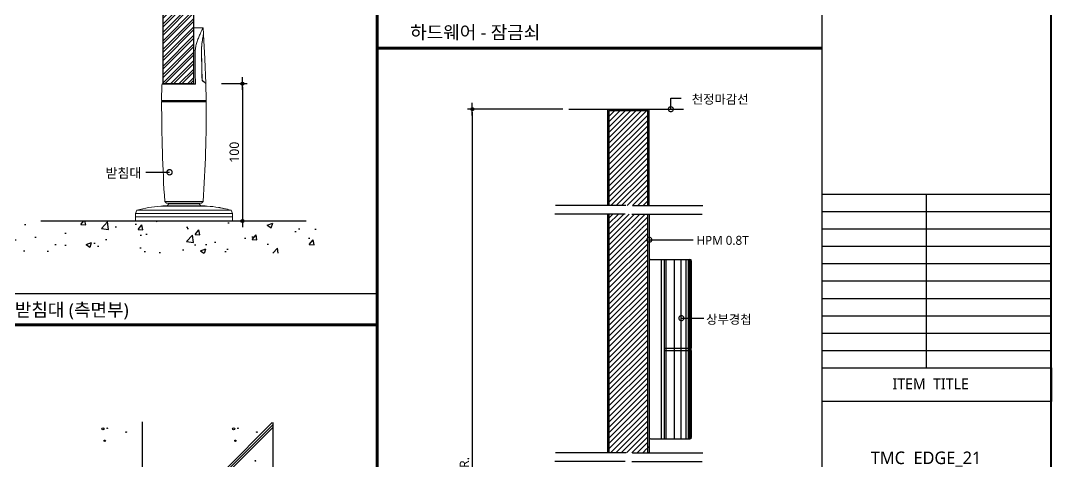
# Model space of a CAD drawing. Extents: x -256 to 8104, y -176 to 5714.
# Drawn here: x 4694 to 7984, y 2333 to 3740 of the extents above; entities that cross this region are included whole.
import ezdxf
from ezdxf.enums import TextEntityAlignment as Align

# ---------------------------------------------------------------- set-up
doc = ezdxf.new("R2010")
doc.units = 0
doc.header["$LTSCALE"] = 30
doc.linetypes.add('CEN', pattern=[62, 60, -1, 0, -1])
doc.layers.get('0').update_dxf_attribs({"linetype": 'CONTINUOUS'})
doc.layers.get('DEFPOINTS').update_dxf_attribs({"linetype": 'CONTINUOUS'})
for name, color, linetype in [('C', 2, 'CONTINUOUS'), ('curior-0Line', 252, 'CONTINUOUS'), ('DIM', 7, 'CONTINUOUS'), ('FIN', 5, 'CONTINUOUS'), ('HAT', 8, 'CONTINUOUS'), ('TIT', 3, 'CONTINUOUS'), ('문자', 3, 'CONTINUOUS'), ('부자재', 4, 'CONTINUOUS'), ('중심선', 1, 'CEN'), ('치수', 1, 'CONTINUOUS'), ('판넬', 2, 'CONTINUOUS'), ('해치', 8, 'CONTINUOUS')]:
    doc.layers.add(name, color=color, linetype=linetype)
doc.styles.add('돋움', font='malgun.ttf')
doc.dimstyles.new('10', dxfattribs={"dimscale": 10, "dimtxt": 3, "dimasz": 1, "dimexe": 1.5, "dimexo": 2, "dimgap": 1, "dimtad": 1, "dimdec": 0, "dimlunit": 6, "dimtxsty": '돋움', "dimblk": 'DIMDOT', "dimcen": -1, "dimdle": 1.5, "dimclrt": 3, "dimazin": 3, "dimtfac": 1, "dimtdec": 0, "dimtix": 1, "dimtmove": 2, "dimatfit": 3, "dimldrblk": 'DIMDOT', "dimarcsym": 0})
pattern_1 = [(45, (-2791.258, -1599.455), (-8.55643, 8.55643), [])]

# ---------------------------------------------------------------- blocks, each defined once
blk = doc.blocks.new('DIMDOT')
at = {"linetype": 'Continuous'}
blk.add_line((-2, 0), (2, 0), dxfattribs=at)
for radius in [0.5, 0.25]:
    blk.add_circle((0, 0), radius, dxfattribs=at)
blk = doc.blocks.new('*D574')
at = {"layer": 'DEFPOINTS', "color": 0}
for p in [(11171, 1893.6), (10862.2, -409.7), (11171, -409.7)]:
    blk.add_point(p, dxfattribs=at)
at = {"layer": 'DIM', "color": 0, "lineweight": -2, "ltscale": 10}
for p, q in [((11151, 1893.6), (10847.2, 1893.6)), ((10862.2, 1883.6), (10862.2, -399.7)), ((11151, -409.7), (10847.2, -409.7))]:
    blk.add_line(p, q, dxfattribs=at)
at = {"layer": 'DIM', "color": 0, "lineweight": -2, "xscale": 10, "yscale": 10, "zscale": 10}
for p, rotation in [((10862.2, 1893.6), 90), ((10862.2, -409.7), 270)]:
    blk.add_blockref('DIMDOT', p, dxfattribs=dict(at, rotation=rotation))
at = {"layer": 'DIM', "color": 3, "insert": (10837, 742), "char_height": 30, "attachment_point": 5, "rotation": 90, "style": '돋움'}
blk.add_mtext('VAR.', dxfattribs=at)
blk = doc.blocks.new('A$C13EB2441')
for p, q in [((0.837, 7.375), (0.837, 14.115)), ((0.837, 6.74), (0.837, 0))]:
    blk.add_line(p, q)
blk = doc.blocks.new('_DOTSMALL')
at = {"color": 0, "linetype": 'ByBlock', "const_width": 0.5}
blk.add_lwpolyline([(-0.0625, 0, 1), (0.0625, 0, 1)], format="xyb", close=True, dxfattribs=at)
blk = doc.blocks.new('A$C63EC304E')
at = {"layer": '치수', "color": 1, "xscale": 2.5, "yscale": 2.5, "zscale": 2.5, "rotation": 234.3098741996962}
blk.add_blockref('_DOTSMALL', (0.31, 0.31), dxfattribs=at)
blk = doc.blocks.new('A$C2BC9653E')
at = {"layer": '치수', "xscale": 0.3333333333333333, "yscale": 0.3333333333333333, "zscale": 0.3333333333333333}
blk.add_blockref('A$C63EC304E', (0, 0), dxfattribs=at)
blk = doc.blocks.new('A$C7FC71301')
at = {"layer": '치수', "rotation": 180}
blk.add_blockref('A$C2BC9653E', (0.208, 0.208), dxfattribs=at)
blk = doc.blocks.new('A$C4A20372B')
at = {"layer": '치수'}
blk.add_blockref('A$C7FC71301', (0, 0), dxfattribs=at)
blk = doc.blocks.new('A$C566469F5')
at = {"layer": '치수'}
blk.add_blockref('A$C4A20372B', (0, 0), dxfattribs=at)
blk = doc.blocks.new('A$C7E317CD4')
at = {"layer": '해치', "xscale": 2, "yscale": 2, "zscale": 2}
blk.add_blockref('A$C566469F5', (0, 0), dxfattribs=at)
blk = doc.blocks.new('A$C601D7F27')
at = {"layer": '치수'}
blk.add_blockref('A$C7E317CD4', (0, 0), dxfattribs=at)
blk = doc.blocks.new('A$C38802C08')
at = {"layer": '치수'}
blk.add_blockref('A$C601D7F27', (0, 0), dxfattribs=at)
blk = doc.blocks.new('*D576')
at = {"layer": 'DEFPOINTS', "color": 0}
for p in [(10042.1, 1975.3), (9985.3, 1537.1), (10128.2, 1537.1)]:
    blk.add_point(p, dxfattribs=at)
at = {"layer": 'DIM', "color": 0, "lineweight": -2, "ltscale": 10}
for p, q in [((10062.1, 1975.3), (10143.2, 1975.3)), ((10128.2, 1965.3), (10128.2, 1547.1)), ((10005.3, 1537.1), (10143.2, 1537.1))]:
    blk.add_line(p, q, dxfattribs=at)
at = {"layer": 'DIM', "color": 0, "lineweight": -2, "xscale": 10, "yscale": 10, "zscale": 10}
for p, rotation in [((10128.2, 1975.3), 90), ((10128.2, 1537.1), 270)]:
    blk.add_blockref('DIMDOT', p, dxfattribs=dict(at, rotation=rotation))
at = {"layer": 'DIM', "color": 3, "insert": (10102.6, 1756.2), "char_height": 30, "attachment_point": 5, "rotation": 90, "style": '돋움'}
blk.add_mtext('100', dxfattribs=at)
blk = doc.blocks.new('EDGE_21', base_point=(4726.3, -1563.7))
at = {"layer": 'HAT'}
h = blk.add_hatch(dxfattribs=at)
h.set_pattern_fill('ANSI32', color=256, scale=2, style=0)
h.set_pattern_definition([(45, (-3572.332, -1839.629), (-13.470384, 13.470384), []), (45, (-3563.351, -1839.629), (-13.470384, 13.470384), [])])
h.paths.add_polyline_path([(9874.1, 1975.2), (9973.6, 1975.2), (9973.6, 2289.6), (9874.1, 2289.6)])
at = {"layer": 'HAT', "transparency": 33554687}
h = blk.add_hatch(dxfattribs=at)
h.set_pattern_fill('ANSI31', color=256, scale=3.811219)
h.set_pattern_definition(pattern_1)
h.paths.add_polyline_path([(11352.2, 1585.9), (11373.4, 1585.9), (11422.3, 1585.9), (11422.3, 1888.9), (11298.4, 1888.9), (11298.4, 1585.9)])
at = {"layer": 'HAT'}
h = blk.add_hatch(dxfattribs=at)
h.set_pattern_fill('ANSI31', color=256, scale=3.811219, style=0)
h.set_pattern_definition(pattern_1)
edge = h.paths.add_edge_path()
edge.add_line((11422.3, 1511.8), (11365.7, 1511.8))
edge.add_arc((11363.7, 1511.8), 1.99, -54.3099, 0, ccw=False)
edge.add_arc((11363.7, 1511.8), 1.99, 125.6901, 305.6901, ccw=False)
edge.add_arc((11363.7, 1511.8), 1.99, 0, 125.6901, ccw=False)
edge.add_line((11365.7, 1511.8), (11422.3, 1511.8))
edge.add_line((11422.3, 1511.8), (11422.3, 1558.3))
edge.add_line((11422.3, 1558.3), (11412.5, 1558.3))
edge.add_spline(control_points=[(11409.8, 1550.8), (11410.7, 1553.3), (11411.6, 1555.8), (11412.5, 1558.3)], knot_values=[0, 0, 0, 0, 0.152076, 0.152076, 0.152076, 0.152076], degree=3, periodic=0)
edge.add_line((11412.5, 1558.3), (11360.4, 1558.3))
edge.add_line((11360.4, 1558.3), (11360.4, 797.4))
edge.add_line((11360.4, 797.4), (11414.4, 797.4))
edge.add_spline(control_points=[(11414.4, 797.4), (11417.5, 805.7), (11420.3, 813.2), (11422.3, 816.8)], knot_values=[0.152076, 0.152076, 0.152076, 0.152076, 0.673721, 0.673721, 0.673721, 0.673721], degree=3, periodic=0)
edge.add_spline(control_points=[(11424.6, 797.4), (11425.1, 807), (11426.1, 821.5), (11423.4, 818.7), (11422.3, 816.8)], knot_values=[0.673721, 0.673721, 0.673721, 0.673721, 1.332503, 1.60798, 1.60798, 1.60798, 1.60798], degree=3, periodic=0)
edge.add_line((11422.3, 816.8), (11422.3, 1511.8))
h.paths.add_polyline_path([(11360.4, 1558.3), (11298.4, 1558.3), (11298.4, 797.4), (11360.4, 797.4)])
at = {"layer": '해치'}
h = blk.add_hatch(dxfattribs=at)
h.set_pattern_fill('AR-CONC', color=256, style=0)
h.set_pattern_definition([(50, (7965.83, 0.36), (182.185, -15.939), [19.05, -209.55]), (355, (7965.83, 0.36), (-35.243, 191.057), [15.24, -167.64]), (100.451, (7981.02, -0.97), (146.943, 175.117), [16.19, -178.09]), (46.184, (7965.83, 51.16), (271.079, -42.042), [28.575, -314.325]), (96.636, (7988.42, 47.66), (237.404, 247.426), [24.285, -267.135]), (351.184, (7965.83, 51.16), (237.405, 247.425), [22.86, -251.46]), (21, (7991.23, 38.46), (151.615, -102.2655), [19.05, -209.55]), (326, (7991.23, 38.46), (61.802, 184.188), [15.24, -167.64]), (71.4514, (8003.87, 29.94), (213.416, 81.923), [16.19, -178.09]), (37.5, (7965.835, 0.36), (3.0886, 84.555), [0, -165.608, 0, -170.18, 0, -168.275]), (7.5, (7965.835, 0.36), (66.8197, 100.1806), [0, -97.028, 0, -161.798, 0, -64.135]), (327.5, (7909.19, 0.36), (135.5906, -5.7287), [0, -63.5, 0, -198.12, 0, -262.89]), (317.5, (7883.79, 0.36), (148.129, 25.4265), [0, -82.55, 0, -131.572, 0, -186.69])])
h.paths.add_polyline_path([(10445.4, 1434.1), (10445.4, 1537.1), (9395.2, 1537.1), (9395.2, 1434.1)])
at = {"color": 2}
for p, q in [((11170.2, 1893.6), (11536.6, 1893.6)), ((9484.6, 1537.1), (10332.2, 1537.1))]:
    blk.add_line(p, q, dxfattribs=at)
at = {"color": 8}
blk.add_line((9173, 1305.6), (10558.3, 1305.6), dxfattribs=at)
blk.add_line((10226.2, 116.5), (10226.2, 893.3))
at = {"color": 2}
for points in [[(4725.6, 3974.7), (11977.9, 3974.7), (11977.9, -1563.6), (4725.6, -1563.6)], [(4725.6, 3974.7), (11977.9, 3974.7), (11977.9, -1563.6), (4725.6, -1563.6)], [(4725.6, 3974.7), (12707.5, 3974.7), (12707.5, -1563.6), (4725.6, -1563.6)]]:
    blk.add_lwpolyline(points, close=True, dxfattribs=at)
at = {"color": 8, "const_width": 10}
for points in [[(10558.3, -1563.6), (10558.3, 3974.7)], [(10558.3, 2088.3), (11977.9, 2088.3)], [(4773.7, 1205.6), (10558.3, 1205.6)]]:
    blk.add_lwpolyline(points, dxfattribs=at)
at = {"layer": 'C'}
for p, q in [((11298.4, 1888.9), (11298.4, 1585.9)), ((11298.4, 1888.9), (11422.3, 1888.9)), ((11422.3, 1585.9), (11422.3, 1888.9)), ((11298.4, 1558.3), (11298.4, 797.4)), ((11422.3, 797.4), (11422.3, 1558.3))]:
    blk.add_line(p, q, dxfattribs=at)
at = {"layer": 'curior-0Line'}
for p, q in [((11977.9, 3974.7), (11977.9, -1562.8)), ((11978.3, 1622.3), (12710.4, 1622.3)), ((12310.5, 1622.3), (12310.5, 1068.5)), ((11978.3, 1566.9), (12710.4, 1566.9)), ((11978.3, 1511.5), (12710.4, 1511.5)), ((11978.3, 1456.1), (12710.4, 1456.1)), ((11978.3, 1400.8), (12710.4, 1400.8)), ((11978.3, 1345.4), (12710.4, 1345.4)), ((11978.3, 1290), (12710.4, 1290)), ((11978.3, 1234.6), (12710.4, 1234.6)), ((11978.3, 1179.3), (12710.4, 1179.3)), ((11978.3, 1123.9), (12710.4, 1123.9)), ((11978.3, 1068.5), (12710.4, 1068.5))]:
    blk.add_line(p, q, dxfattribs=at)
for points in [[(12710.4, 3974.7), (11977.9, 3974.7), (11977.9, -1563.6), (12710.4, -1563.6)], [(11978.3, 1068.5), (12710.4, 1068.5), (12710.4, 960.8), (11978.3, 960.8)]]:
    blk.add_lwpolyline(points, close=True, dxfattribs=at)
at = {"layer": 'FIN', "color": 4, "linetype": 'Continuous', "lineweight": 15}
for p, q in [((10002.9, 2153.3), (9973.6, 2153.3)), ((9973.6, 2153.3), (9973.6, 2081.6)), ((10004, 2132.9), (10002.9, 2153.3)), ((9874.1, 1975.2), (9871.8, 1973)), ((9874.1, 1975.2), (9973.6, 1975.2)), ((10013, 1921.8), (10011.7, 1975.3)), ((9873.1, 1919.2), (10010.6, 1919.2)), ((9880.5, 1599), (9885.9, 1593.6)), ((9997.8, 1593.6), (9885.9, 1593.6)), ((9893.5, 1591.3), (9888.4, 1585.4)), ((9995.3, 1585.4), (9888.4, 1585.4)), ((9893.5, 1593.6), (9893.5, 1591.3)), ((9893.5, 1591.3), (9990.2, 1591.3)), ((9990.2, 1591.3), (9990.2, 1593.6)), ((9995.3, 1585.4), (9990.2, 1591.3)), ((9997.8, 1593.6), (10003.2, 1599)), ((9791.5, 1571.3), (9786.7, 1560.7)), ((9786.7, 1560.7), (9786.7, 1549.8)), ((9786.7, 1549.8), (9786.7, 1537.1)), ((10097, 1560.7), (10092.2, 1571.3)), ((10097, 1549.8), (10097, 1560.7)), ((10097, 1537.1), (10097, 1549.8)), ((9786.7, 1537.1), (10097, 1537.1))]:
    blk.add_line(p, q, dxfattribs=at)
at = {"layer": 'FIN', "linetype": 'Continuous', "lineweight": 15}
for p, q in [((9977.8, 2081.6), (9973.6, 2081.6)), ((9997.5, 2079.7), (9997.9, 2079.7)), ((9998.2, 2054.2), (9998.5, 2054.2)), ((9999.2, 2003.4), (9999.6, 2003.4)), ((9999.4, 1988.6), (9999.8, 1988.6)), ((9999.5, 1988.4), (9999.8, 1988.4)), ((10001.6, 1984.3), (10001.1, 1984.3)), ((10011.2, 1975.7), (10011.8, 1975.7)), ((9978.2, 1973), (9871.8, 1973)), ((9870.6, 1921.8), (10013.1, 1921.8)), ((10013.1, 1916.7), (9870.6, 1916.7)), ((10016.1, 1584.3), (9867.6, 1584.3)), ((9869.5, 1584.5), (10014.2, 1584.5)), ((9880.5, 1599), (10003.2, 1599)), ((10097, 1560.7), (9786.7, 1560.7)), ((10097, 1549.8), (9786.7, 1549.8)), ((9786.7, 1549.8), (10097, 1549.8)), ((9791.5, 1571.3), (10092.2, 1571.3)), ((9799.3, 1536.1), (9799.3, 1537.1)), ((9799.4, 1536.1), (9799.3, 1536.1)), ((9799.4, 1536.1), (9799.4, 1537.1)), ((9810.2, 1536.1), (9799.4, 1536.1)), ((9810.2, 1536.1), (9810.2, 1537.1)), ((9810.2, 1536.1), (9810.2, 1537.1)), ((9810.2, 1536.1), (9810.2, 1536.1)), ((9959.7, 1536.1), (9959.7, 1537.1)), ((9964.7, 1536.1), (9959.7, 1536.1)), ((9964.7, 1536.1), (9964.7, 1537.1)), ((9971.8, 1536.1), (9971.8, 1537.1)), ((9971.9, 1536.1), (9971.9, 1537.1)), ((9972.1, 1536.1), (9972.1, 1537.1)), ((9972.6, 1536.1), (9972.6, 1537.1)), ((9974.8, 1536.1), (9972.6, 1536.1)), ((9974.8, 1536.1), (9974.8, 1537.1)), ((9975.6, 1536.1), (9974.8, 1536.1)), ((9975.6, 1536.1), (9975.6, 1537.1)), ((9976.3, 1536.1), (9975.6, 1536.1)), ((9976.3, 1536.1), (9976.3, 1537.1)), ((9976.6, 1536.1), (9976.3, 1536.1)), ((9976.6, 1536.1), (9976.6, 1537.1)), ((9976.8, 1536.1), (9976.6, 1536.1)), ((9976.9, 1536.1), (9976.9, 1537.1)), ((9978.4, 1536.1), (9978.4, 1537.1)), ((9980.3, 1536.1), (9980.3, 1537.1)), ((9980.3, 1536.1), (9980.3, 1537.1)), ((9981, 1536.1), (9980.4, 1536.1)), ((9981, 1536.1), (9981, 1537.1)), ((9981.4, 1536.1), (9981, 1536.1)), ((9981.4, 1536.1), (9981.4, 1537.1)), ((9982.1, 1536.1), (9981.4, 1536.1)), ((9982.1, 1536.1), (9982.1, 1537.1)), ((10071.5, 1536.1), (10071.5, 1537.1)), ((10073.2, 1536.1), (10073.2, 1537.1)), ((10077.1, 1536.1), (10077.1, 1537.1)), ((10080.9, 1536.1), (10080.9, 1537.1)), ((10082.7, 1536.1), (10082.7, 1537.1))]:
    blk.add_line(p, q, dxfattribs=at)
at = {"layer": 'FIN', "color": 4, "linetype": 'Continuous', "lineweight": 15, "flags": 128}
for points in [[(10011.8, 1975.8), (10008.5, 2054.1), (10004.1, 2132.4)], [(9871.8, 1973), (9871.7, 1971.3), (9870.7, 1921.8)]]:
    blk.add_lwpolyline(points, dxfattribs=at)
at = {"layer": 'FIN', "color": 4, "linetype": 'Continuous', "lineweight": 15}
for centre, radius, start, end in [((9873.2, 1921.8), 2.54, 179.2415, 270), ((9873.1, 1916.7), 2.54, 90, 179.3579), ((14911.7, 1914.2), 5041.1, 179.9718, 183.5859), ((5186, 1907.5), 4827.1, 356.3354, 0.1097), ((10010.5, 1921.8), 2.54, 270, 0.7585), ((10010.6, 1916.7), 2.54, 0.6421, 90), ((9893.5, 1203.6), 381.6, 93.8991, 105.5006), ((9869.6, 1582.9), 1.53, 94.7479, 116.6788), ((9893.5, 1295), 290.5, 91.0115, 94.7479), ((9990.2, 1295), 290.5, 85.2521, 88.9885), ((10014.1, 1582.9), 1.53, 63.3212, 85.2521), ((9990.2, 1203.6), 381.6, 80.5831, 86.1009), ((9990.2, 1203.6), 381.6, 74.4994, 78.127)]:
    blk.add_arc(centre, radius, start, end, dxfattribs=at)
at = {"layer": 'FIN', "linetype": 'Continuous', "lineweight": 15}
for points, knots in [([(9977.8, 2081.6), (9978.1, 2084), (9978.6, 2088.9), (9980.1, 2096), (9981.9, 2103.1), (9984, 2110), (9986.5, 2116.9), (9989.1, 2123.6), (9991.8, 2130), (9994.5, 2136), (9997.1, 2141.5), (9999.2, 2145.9), (10001, 2149.5), (10002.1, 2151.7), (10002.8, 2153.1), (10002.9, 2153.2), (10002.9, 2153.3)], [0, 0, 0, 0, 0.0728557, 0.145726, 0.2204904, 0.2952636, 0.3731809, 0.4510923, 0.5310454, 0.610964, 0.6872809, 0.764789, 0.8294418, 0.895744, 0.9479363, 1, 1, 1, 1]), ([(10004.1, 2132.9), (10004.1, 2132.9), (10004.1, 2133.1), (10004, 2132.1), (10003.6, 2130.3), (10003.1, 2127.6), (10002.4, 2123.6), (10001.5, 2118.5), (10000.6, 2113.1), (9999.5, 2105.9), (9998.5, 2097.6), (9997.8, 2088.1), (9997.6, 2082.5), (9997.5, 2079.7)], [0, 0, 0, 0, 0.009684, 0.084411, 0.139342, 0.19575, 0.292674, 0.392034, 0.480465, 0.568929, 0.750269, 0.874667, 1, 1, 1, 1]), ([(10004.1, 2132.4), (10004.1, 2132.3), (10004.1, 2132.1), (10003.8, 2130.6), (10003.5, 2128.4), (10002.9, 2125.2), (10002.1, 2121), (10001.4, 2116.6), (10000.4, 2110.4), (9999.3, 2102), (9998.2, 2091.2), (9998, 2083.5), (9997.9, 2079.7)], [0, 0, 0, 0, 0.065081, 0.114014, 0.164283, 0.248685, 0.335215, 0.413903, 0.492623, 0.653874, 0.825661, 1, 1, 1, 1]), ([(9978.2, 1973), (9978.2, 1973.8), (9978.2, 1992.2), (9978.1, 2028.4), (9977.9, 2063.9), (9977.8, 2081.6)], [0, 0, 0, 0, 0.020119, 0.51001, 1, 1, 1, 1]), ([(9997.5, 2079.7), (9997.8, 2069.4), (9998.3, 2048.6), (9999, 2018.2), (9999.3, 1998.1), (9999.5, 1988.6)], [0, 0, 0, 0, 0.338608, 0.686805, 1, 1, 1, 1]), ([(9997.9, 2079.7), (9998, 2075.4), (9998.1, 2069.1), (9998.3, 2060.6), (9998.4, 2056.4), (9998.5, 2054.2)], [0, 0, 0, 0, 0.499998, 0.749999, 1, 1, 1, 1]), ([(9998.5, 2054.2), (9998.6, 2050), (9998.8, 2041.5), (9999.2, 2024.6), (9999.4, 2011.8), (9999.6, 2003.4)], [0, 0, 0, 0, 0.250195, 0.500389, 1, 1, 1, 1]), ([(10001.4, 1983.8), (10001.1, 1984.2), (10000.5, 1984.8), (9999.8, 1986.4), (9999.5, 1987.7), (9999.5, 1988.4), (9999.5, 1988.6)], [0, 0, 0, 0, 0.3337457, 0.6692692, 0.9101086, 1, 1, 1, 1]), ([(9999.8, 1988.4), (9999.9, 1987.9), (10000, 1987), (10000.4, 1985.8), (10001, 1984.8), (10001.4, 1984.5), (10001.6, 1984.3)], [0, 0, 0, 0, 0.257997, 0.515126, 0.793816, 1, 1, 1, 1]), ([(10001.4, 1983.8), (10002.7, 1982.8), (10005.3, 1980.7), (10008.5, 1978), (10010.6, 1976.3), (10011.5, 1975.5), (10011.9, 1975.2), (10011.8, 1975.3), (10011.7, 1975.3)], [0, 0, 0, 0, 0.2109513, 0.4254062, 0.683951, 0.8181289, 0.9522979, 1, 1, 1, 1]), ([(10001.6, 1984.3), (10003.1, 1983.1), (10006.1, 1980.6), (10009.3, 1977.8), (10011.4, 1976), (10011.7, 1975.9), (10011.8, 1975.8)], [0, 0, 0, 0, 0.25138, 0.508909, 0.760628, 1, 1, 1, 1]), ([(9972.1, 1536.1), (9972, 1536.1), (9971.9, 1536.1), (9971.9, 1536.1), (9971.9, 1536.1)], [0, 0, 0, 0, 0.557964, 1, 1, 1, 1]), ([(9972.6, 1536.1), (9972.5, 1536.1), (9972.3, 1536.1), (9972.2, 1536.1), (9972.1, 1536.1)], [0, 0, 0, 0, 0.561741, 1, 1, 1, 1]), ([(9978.4, 1536.1), (9978.1, 1536.1), (9977.6, 1536.1), (9977.1, 1536.1), (9976.9, 1536.1)], [0, 0, 0, 0, 0.560188, 1, 1, 1, 1]), ([(9980.3, 1536.1), (9979.9, 1536.1), (9979.3, 1536.1), (9978.7, 1536.1), (9978.4, 1536.1)], [0, 0, 0, 0, 0.559958, 1, 1, 1, 1]), ([(10073.2, 1536.1), (10072.6, 1536.1), (10071.6, 1536.1), (10071.5, 1536.1), (10071.5, 1536.1)], [0, 0, 0, 0, 0.558554, 1, 1, 1, 1]), ([(10074.7, 1536.1), (10074.1, 1536.1), (10073.2, 1536.1), (10072.5, 1536.1), (10072.3, 1536.1)], [0, 0, 0, 0, 0.558511, 1, 1, 1, 1]), ([(10077.1, 1536.1), (10076.3, 1536.1), (10074.9, 1536.1), (10073.7, 1536.1), (10073.2, 1536.1)], [0, 0, 0, 0, 0.559859, 1, 1, 1, 1]), ([(10080.9, 1536.1), (10080.3, 1536.1), (10079.1, 1536.1), (10077.7, 1536.1), (10077.1, 1536.1)], [0, 0, 0, 0, 0.558977, 1, 1, 1, 1]), ([(10082.7, 1536.1), (10082.6, 1536.1), (10082.4, 1536.1), (10081.4, 1536.1), (10080.9, 1536.1)], [0, 0, 0, 0, 0.559094, 1, 1, 1, 1])]:
    blk.add_open_spline(points, degree=3, knots=knots, dxfattribs=at)
at = {"layer": 'FIN', "color": 4, "linetype": 'Continuous', "lineweight": 15}
for points, knots in [([(9973.6, 2081.6), (9973.6, 2075.4), (9973.6, 2063.3), (9973.6, 2045.5), (9973.6, 2027.9), (9973.6, 2010.3), (9973.6, 1992.5), (9973.6, 1980.9), (9973.6, 1975.2)], [0, 0, 0, 0, 0.175429, 0.342116, 0.500062, 0.672632, 0.839276, 1, 1, 1, 1]), ([(10052.6, 1580), (10052.6, 1580), (10052.6, 1580.1), (10052.7, 1580), (10053, 1580), (10053, 1580)], [0, 0, 0, 0, 0.110152, 0.664814, 1, 1, 1, 1]), ([(10053, 1580), (10053.2, 1579.9), (10053.6, 1579.9), (10054.4, 1579.7), (10055.3, 1579.6), (10056, 1579.5), (10056.4, 1579.4), (10056.5, 1579.4)], [0, 0, 0, 0, 0.2159727, 0.4318558, 0.6498983, 0.8698049, 1, 1, 1, 1]), ([(10059.5, 1578.7), (10059, 1578.8), (10057.9, 1579), (10056.9, 1579.2), (10056.5, 1579.3)], [0, 0, 0, 0, 0.585266, 1, 1, 1, 1]), ([(10056.5, 1579.3), (10056.5, 1579.2), (10056.5, 1579.2), (10056.5, 1579), (10056.5, 1579)], [0, 0, 0, 0, 0.495973, 1, 1, 1, 1]), ([(10056.5, 1579), (10056.9, 1578.9), (10057.9, 1578.7), (10058.9, 1578.5), (10059.5, 1578.4)], [0, 0, 0, 0, 0.405872, 1, 1, 1, 1]), ([(10071.8, 1576.1), (10069.6, 1576.6), (10065.6, 1577.5), (10061.5, 1578.3), (10059.5, 1578.6)], [0, 0, 0, 0, 0.528575, 1, 1, 1, 1]), ([(10059.5, 1578.4), (10059.5, 1578.4), (10059.5, 1578.5), (10059.5, 1578.5), (10059.5, 1578.5)], [0, 0, 0, 0, 0.517301, 1, 1, 1, 1]), ([(10059.5, 1578.5), (10061.5, 1578.2), (10065.5, 1577.4), (10069.6, 1576.5), (10071.8, 1576.1)], [0, 0, 0, 0, 0.470682, 1, 1, 1, 1]), ([(10071.8, 1576.1), (10071.8, 1576.1), (10071.8, 1576.1), (10071.8, 1576.1), (10071.8, 1576.1)], [0, 0, 0, 0, 0.529757, 1, 1, 1, 1])]:
    blk.add_open_spline(points, degree=3, knots=knots, dxfattribs=at)
at = {"layer": 'FIN', "linetype": 'Continuous', "lineweight": 15}
for points in [[(9973.6, 1975.2), (9978.2, 1973)], [(9999.6, 2003.4), (9999.8, 1988.6)], [(9999.8, 1988.6), (9999.8, 1988.4)], [(9972.5, 1536.1), (9972.3, 1536.1)]]:
    blk.add_open_spline(points, degree=1, dxfattribs=at)
at = {"layer": 'FIN', "color": 4, "linetype": 'Continuous', "lineweight": 15}
for points in [[(10053.1, 1580), (10052.7, 1580)], [(10056.5, 1579.3), (10059.7, 1578.7)], [(10059.5, 1578.8), (10059.8, 1578.8)]]:
    blk.add_open_spline(points, degree=1, dxfattribs=at)
at = {"layer": '부자재'}
for p, q in [((11427.1, 1409.7), (11427.1, 845.6)), ((11430.9, 1413.5), (11556.7, 1413.5)), ((11465.2, 1413.5), (11465.2, 841.8)), ((11474.8, 1413.5), (11474.8, 841.8)), ((11560.5, 1409.7), (11560.5, 1131.4)), ((11474.8, 1131.4), (11560.5, 1131.4)), ((11474.8, 1123.8), (11560.5, 1123.8)), ((11559.3, 1131.4), (11559.3, 1123.8)), ((11560.5, 1123.8), (11560.5, 845.6)), ((11430.9, 841.8), (11556.7, 841.8))]:
    blk.add_line(p, q, dxfattribs=at)
for centre, start, end in [((11430.9, 1409.7), 90, 180), ((11556.7, 1409.7), 0, 90), ((11430.9, 845.6), 180, 270), ((11556.7, 845.6), 270, 0)]:
    blk.add_arc(centre, 3.81, start, end, dxfattribs=at)
at = {"layer": '중심선'}
blk.add_line((9808.5, 895.6), (9808.5, -836.3), dxfattribs=at)
at = {"layer": '치수'}
for p, q in [((11495.8, 1893.7), (11495.8, 1929.1)), ((11495.8, 1929.1), (11529.2, 1929.1)), ((9819.8, 1692.4), (9895.9, 1692.4)), ((11426.1, 1476.9), (11567.2, 1476.9)), ((11528.6, 1226.8), (11601.5, 1226.8))]:
    blk.add_line(p, q, dxfattribs=at)
at = {"layer": '판넬', "color": 1}
for p, q in [((11293.7, 1893.6), (11293.7, 1585.9)), ((11427.1, 1585.9), (11427.1, 1893.6)), ((11293.7, 1558.3), (11293.7, 797.4)), ((11427.1, 1558.3), (11427.1, 797.4)), ((11293.7, 1527.5), (11293.7, 841.5)), ((11427.1, 1527.5), (11427.1, 841.5))]:
    blk.add_line(p, q, dxfattribs=at)
blk.add_lwpolyline([(9874.1, 1975.2), (9973.6, 1975.2), (9973.6, 2289.6), (9874.1, 2289.6)], close=True, dxfattribs=at)
at = {"layer": '해치', "color": 3}
blk.add_line((11293.7, 1893.6), (11427.1, 1893.6), dxfattribs=at)
at = {"layer": '해치'}
for p, q in [((11480.6, 841.8), (11480.6, 1413.5)), ((11507.2, 841.8), (11507.2, 1413.5)), ((11528.9, 841.8), (11528.9, 1413.5)), ((11544.8, 841.8), (11544.8, 1413.5)), ((11552, 841.8), (11552, 1413.5)), ((11555.6, 841.8), (11555.6, 1413.5)), ((11558.1, 841.8), (11558.1, 1413.5)), ((11559.5, 841.8), (11559.5, 1413.5)), ((11560, 1131.4), (11560, 1413.5)), ((11560.3, 1131.4), (11560.3, 1413.5)), ((11560, 841.8), (11560, 1123.8)), ((11560.3, 841.8), (11560.3, 1123.8)), ((10070, 740.1), (10223.1, 893.3)), ((10087.6, 740.1), (10226.2, 878.8))]:
    blk.add_line(p, q, dxfattribs=at)
at = {"layer": '해치', "color": 2}
blk.add_line((10078.8, 740.1), (10226.2, 887.6), dxfattribs=at)
at = {"layer": '해치'}
for centre, radius in [((9683.3, 873.7), 3.36), ((9697.2, 875.3), 1.12), ((9757.2, 863.3), 1.12), ((10100.4, 873.7), 3.36), ((10114.3, 875.3), 1.12), ((10174.3, 863.3), 1.12), ((9688.9, 835.4), 2.24), ((10106, 835.4), 2.24), ((10169.8, 771.6), 1.12)]:
    blk.add_circle(centre, radius, dxfattribs=at)
at = {"xscale": 33.34816454184198, "yscale": 33.34816454184198, "zscale": 33.34816454184198, "rotation": 270}
for p in [(11127.4, 1613.8), (11125.5, 1586.2), (11127.4, 825.3), (11125.5, 797.7)]:
    blk.add_blockref('A$C13EB2441', p, dxfattribs=at)
at = {"layer": '해치', "xscale": -19.0560940239097, "yscale": 19.0560940239097, "zscale": 19.0560940239097, "rotation": 180}
for p in [(11491.8, 1897.5), (11423.1, 1480.9), (11525.5, 1230.7)]:
    blk.add_blockref('A$C38802C08', p, dxfattribs=at)
at = {"layer": '해치', "xscale": 20, "yscale": 20, "zscale": 20}
blk.add_blockref('A$C38802C08', (9891.7, 1688.2), dxfattribs=at)
at = {"layer": 'curior-0Line', "color": 8, "insert": (12203.3, 1034.3), "char_height": 34.554, "width": 397.448, "attachment_point": 1}
blk.add_mtext('{\\fMalgun Gothic|b0|i0|c129|p50;\\C0;ITEM  TITLE}', dxfattribs=at)
at = {"layer": 'curior-0Line', "color": 3, "insert": (12134, 801.1), "char_height": 40, "width": 510.128, "attachment_point": 1}
blk.add_mtext('{\\f맑은 고딕;TMC  EDGE_21}', dxfattribs=at)
at = {"layer": 'TIT', "style": '돋움'}
for s, p in [('하드웨어 - 잠금쇠', (11079, 2117.8)), ('받침대 (측면부)', (9765.4, 1232.4))]:
    blk.add_text(s, height=42, dxfattribs=at).set_placement(p, align=Align.RIGHT)
at = {"layer": '문자', "style": '돋움'}
for s, height, p in [('천정마감선', 28.9, (11653.2, 1925.8)), ('받침대', 30.34, (9748.7, 1690.5)), ('상부경첩', 28.9, (11681.1, 1223.4))]:
    blk.add_text(s, height=height, dxfattribs=at).set_placement(p, align=Align.MIDDLE)
blk.add_text('HPM 0.8T', height=28.58, dxfattribs=at).set_placement((11577.4, 1460.8))
at = {"layer": 'DIM', "ltscale": 10}
dim = blk.add_linear_dim(base=(10128.2, 1537.1), p1=(10042.1, 1975.3), p2=(9985.3, 1537.1), angle=90, text='100', dimstyle='10', dxfattribs=at)
dim.commit()
dim.dimension.update_dxf_attribs({"geometry": '*D576', "text_midpoint": (10102.6, 1756.2)})
dim = blk.add_linear_dim(base=(10862.2, -409.7), p1=(11171, 1893.6), p2=(11171, -409.7), angle=90, text='VAR.', dimstyle='10', override={"dimtxsty": '돋움'}, dxfattribs=at)
dim.commit()
dim.dimension.update_dxf_attribs({"geometry": '*D574', "text_midpoint": (10837, 742)})

msp = doc.modelspace()

# ---------------------------------------------------------------- block references
msp.add_blockref('EDGE_21', (0, 0))

doc.saveas('drawing.dxf')
